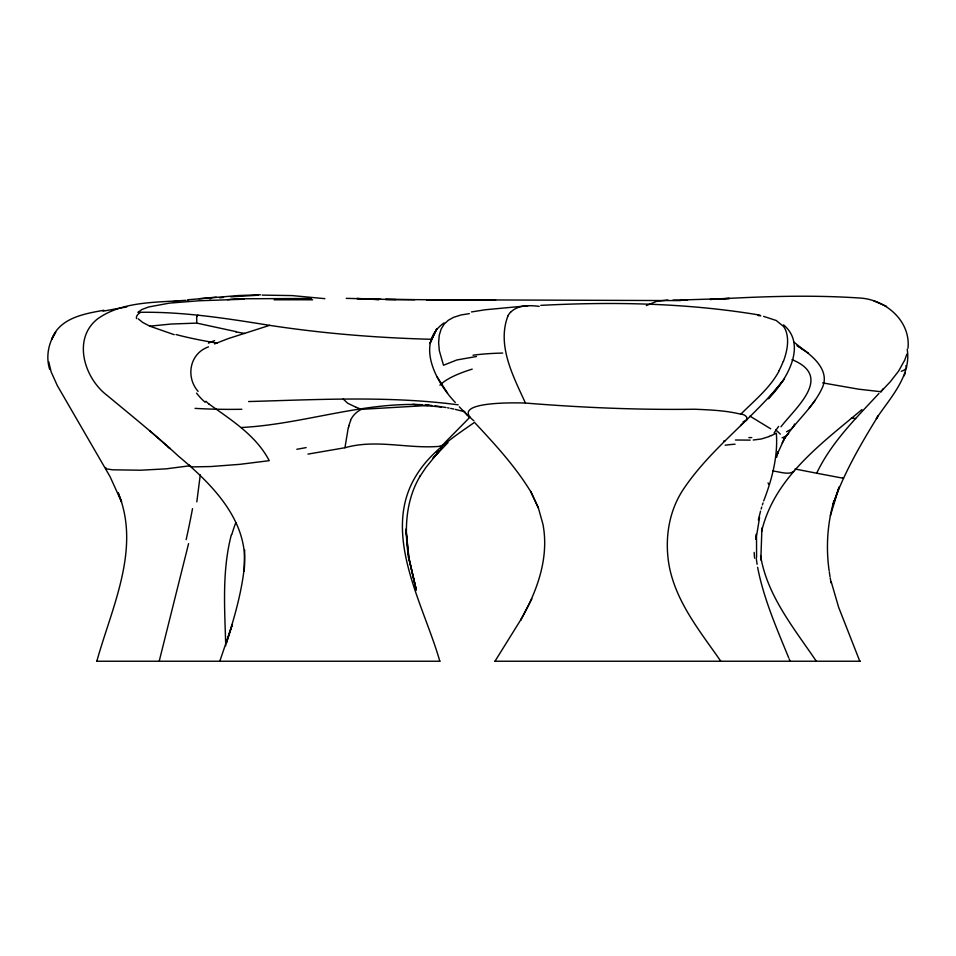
<?xml version="1.0" encoding="UTF-8"?>
<svg xmlns="http://www.w3.org/2000/svg" width="956" height="956" viewBox="0 0 956 956"><rect width="100%" height="100%" fill="white"/><g stroke="black" fill="none" stroke-linecap="round" stroke-linejoin="round"><path stroke-width="1.43" d="M760.821 560.001L761.932 527.975M185.858 300.292C156.282 302.646 122.452 300.961 97.369 319.041C71.975 339.308 84.582 378.684 107.419 395.629C131.366 415.549 155.661 435.064 178.533 456.215C212.961 485.003 250.269 522.287 244.007 571.27L244.055 569.645C241.031 594.835 233.862 619.237 226.273 643.364L232.416 624.149L219.796 661.229M244.007 571.27L244.688 550.094M907.997 348.259C910.865 320.726 885.101 299.001 859.002 297.985C809.421 294.687 759.614 296.515 710.057 299.443L729.464 298.451L681.138 299.993M755.682 539.363L756.065 534.285M200.282 474.845L196.816 501.864M236.371 331.696L196.745 323.104L196.685 316.567M307.963 454.112L344.949 447.731L348.295 427.487M759.566 517.531L756.507 536.256L756.59 557.396M832.545 505.844C827.203 526.971 826.056 549.114 829.127 570.696M758.347 519.98L760.534 511.173M188.583 543.629L159.198 661.229M469.982 417.151L445.221 442.293L442.592 445.269L440.25 450.348L436.318 452.391M776.654 457.362L778.16 451.555L777.156 454.447L785.175 436.976L782.163 442.975M794.496 424.022L793.922 425.671M833.154 503.418L833.811 501.004M231.412 534.559C221.864 570.78 224.72 608.709 225.747 645.742M830.37 515.75L839.141 486.974L832.843 505.33L835.938 496.224M348.773 425.707L350.697 420.401M761.143 509.058L761.765 506.979M96.831 661.229C111.685 607.658 141.309 548.421 118.102 492.687L121.555 501.936L110.059 476.638L57.336 385.638L51.146 371.908L48.732 361.774M762.398 504.923L763.043 502.916M761.562 531.679C774.145 477.486 821.861 443.333 861.93 409.574M763.689 500.932C771.982 479.398 778.1 456.442 776.344 433.164L771.444 435.589M783.406 361.488C786.943 351.665 789.513 340.467 785.724 330.346A19.311 18.033 -58.4 0 0 783.406 326.331L776.176 320.475L763.617 316.376M906.838 354.162L904.806 359.946L898.592 371.119L890.299 381.743L880.882 391.721L858.428 389.152L822.662 382.878M836.022 496.045C846.932 467.831 862.324 441.588 878.194 415.92L876.341 418.573C889.773 398.389 911.594 375.863 907.208 349.275M507.815 316.221C496.762 345.761 513.372 376.509 525.43 403.05C581.726 407.603 638.118 410.04 694.618 409.228C710.069 409.897 725.723 410.471 740.792 414.199C746.242 414.079 750.52 420.449 743.123 421.692M784.518 378.863L768.254 398.772C785.438 381.898 808.143 345.355 783.562 324.885M793.827 425.862L791.054 429.292L786.537 431.765M795.01 469.002L816.675 473.208C831.362 442.329 856.062 418.13 878.982 393.418M531.871 598.862L520.733 619.954C537.164 591.178 549.353 557.778 542.948 524.27L538.359 507.899L530.735 491.515L538.359 507.899M520.733 619.954L521.056 619.333L494.981 661.229M779.307 370.57C770.106 387.969 754.475 400.492 740.792 414.199M783.765 439.856C795.165 421.847 812.54 408.2 821.825 388.781C831.445 370.127 810.915 354.09 797.029 345.582L808.37 353.099M880.882 391.721L883.368 388.578M189.312 464.951L189.443 466.193L192.921 466.898L210.906 466.54L239.837 464.341L269.257 460.673C255.885 435.219 231.495 420.281 209.077 404.077M815.42 400.026L808.872 408.511M780.98 426.758C795.942 407.232 833.524 376.485 792.046 359.659M782.629 381.109C752.3 419.242 711.348 447.85 683.827 488.624C668.435 511.233 664.384 539.817 669.272 566.406C676.31 602.591 700.366 631.773 720.824 661.229M510.516 312.373C517.853 304.737 529.457 305.179 539.16 306.374M448.029 442.556L433.068 458.139L439.007 451.363L425.982 467.376L419.815 476.65L420.258 475.933C405.38 500.609 404.161 530.544 408.774 558.328L405.906 529.086L408.917 557.683L416.23 590.079L408.523 557.037L416.302 589.613M105.602 467.52L106.427 468.882L112.521 469.802L140.568 470.221L166.225 468.834L189.957 465.763M740.53 425.516L747.198 419.218M474.702 422.241C453.646 436.832 431.73 451.375 417.605 473.304C379.365 531.608 423.341 603.152 439.808 661.229M881.181 391.685L880.607 391.47M444.098 322.889C414.522 343.395 436.557 383.069 455.295 402.464M427.272 405.523L428.551 404.83M646.328 305.573L656.629 301.343L667.933 300.005M208.48 346.885C189.611 353.469 185.452 376.903 198.107 391.398M214.526 343.921L228.293 338.579L269.64 325.351C323.283 333.536 377.465 337.886 431.706 339.296M769.269 436.522L761.37 438.971L753.244 440.023M442.592 445.269L441.23 445.723A114.433 60.371 71.1 0 1 438.744 446.404C407.567 448.902 376.067 438.888 344.949 447.731M901.245 371.263C903.814 370.797 908.284 367.917 905.834 365.73M103.045 311.178L126.754 306.924M227.528 299.67L234.889 298.81L311.405 298.475M241.51 427.499C302.251 424.333 361.093 402.058 422.182 404.675M103.846 310.27C84.116 313.783 59.392 317.954 51.612 339.571L55.723 332.138C48.409 342.917 45.709 356.815 49.676 369.375M471.463 311.943L485.301 309.756L528.071 305.729M138.214 318.814L142.659 322.399L149.769 326.151L171.363 324.024L196.745 323.104M723.62 441.098L724.911 440.931M476.494 356.492L456.884 359.958L443.5 365.252L439.33 350.733L438.625 342.702L439.246 335.245L441.194 328.936L444.17 324.096L448.316 320.26L453.526 317.368L460.935 314.99L469.348 313.616M209.627 298.75L210.858 298.631M187.687 299.79L238.486 295.524L260.486 294.771M216.235 297.161L198.932 298.726M219.641 297.782L223.501 297.436M173.012 301.63L178.939 301.164M230.683 296.838L258.156 295.225M429.065 405.416L361.368 409.335L356.194 407.292M540.785 305.37C613.848 301.546 687.734 302.992 759.996 315.133M187.304 300.638L188.499 300.578M735.427 440.011L750.137 440.119M262.183 295.105L292.082 295.583L324.873 298.666M244.389 299.204L199.314 300.758L169.523 303.112L148.754 306.948L141.93 309.505L137.915 312.337C182.19 311.405 226.07 318.336 269.64 325.351M673.012 300.1L687.699 299.849M248.62 401.544C318.444 399.596 388.662 395.676 458.187 404.83M359.456 298.905L366.124 298.989M96.699 661.229L439.939 661.229M494.861 661.229L860.376 661.229M438.469 299.802L385.411 299.443L414.785 299.694M466.158 299.957L453.514 299.814L495.638 300.196L426.46 299.718L680.6 300.602M346.239 298.344L381.062 299.3M367.056 299.013L395.88 299.551M525.43 403.05C519.024 402.799 448.113 400.731 473.806 420.712M365.479 298.822L356.815 298.511L378.851 299.467M370.737 299.18L378.743 299.694M425.384 404.902L431.777 405.487M855.632 418.501L851.39 418.071M412.789 404.304L441.242 407.005M434.956 405.858L446.01 407.507M757.917 315.456L760.797 315.874M816.675 473.208L843.503 478.299L842.75 477.964M447.575 407.794L449.141 408.093M772.759 471.021C779.128 471.547 788.282 475.216 793.361 471.631M450.706 408.403L453.837 409.06M455.391 409.407L464.7 411.749M174.195 334.684L149.769 326.151M355.811 407.148L347.625 403.205L343.18 398.987M873.796 300.877L886.571 306.35M749.958 416.147L770.703 428.79M794.257 342.32L803.59 349.968M168.148 446.93L170.025 448.555L149.59 430.63M467.448 415.215L459.322 406.85M475.287 423.233C495.495 444.863 515.726 466.898 531.118 492.292M463.72 410.96L469.145 417.27M816.316 661.229C794.161 628.439 767.023 595.719 760.546 555.52M437.071 376.784L447.599 393.179M788.664 657.704C776.619 628.212 763.677 598.707 757.606 567.278M789.154 658.875L790.134 661.229M859.791 661.229L838.627 607.251L831.146 581.559M830.226 577.974L831.087 582.897M757.092 564.303L756.28 558.459M829.306 571.903L830.023 576.755M725.174 445.221A90.306 66.657 -14.2 0 1 735.068 444.205M751.775 437.585A54.839 27.963 12.9 0 1 748.859 437.597M771.373 435.458A79.671 66.143 52.6 0 1 769.186 436.354M788.664 433.307A144.965 39.1 35.7 0 1 782.104 437.788M774.097 433.032A105.507 62.236 -22.7 0 1 778.638 426.424M775.746 429.985A208.611 31.357 16.4 0 1 780.263 434.155M768.05 482.923A63.407 16.587 15.6 0 1 768.696 484.334M306.147 447.611A119.894 2.02 -10.2 0 1 296.814 449.284M793.552 471.356A74.174 6.106 11 0 1 793.492 471.655M196.852 316.579A100.488 16.79 4.7 0 1 198 315.122M244.736 333.465A198.478 34.153 2.4 0 1 235.69 331.804M473.017 355.214A249.408 55.735 12.8 0 1 502.689 353.075M507.744 316.149A22.299 16.121 82.7 0 1 510.48 312.301M350.494 420.246A60.778 37.344 45.7 0 1 361.38 409.347M348.57 427.607A122.213 78.81 34.1 0 1 349.012 425.826M439.927 385.208A208.683 43.163 -0.4 0 1 472.204 369.124M192.514 508.652A90.187 8.604 -78 0 1 186.157 539.626M231.794 534.619A71.772 38.706 -71.6 0 1 235.833 522.621M905.069 372.828A113.095 28.668 23.3 0 1 904.101 375.816M136.553 318.611A128.283 21.94 3.9 0 1 140.245 312.588M217.311 343.132A180.469 29.935 3 0 1 176.024 334.54M241.82 409.276A238.14 70.553 -6.5 0 1 195.048 408.367M209.029 404.161A122.129 91.286 -60.4 0 1 205.934 401.257M205.193 402.309A101.922 75.918 -61.8 0 1 196.554 393.107M208.432 343.156A201.25 109.94 -78.4 0 1 214.598 340.623M783.215 361.416A70.923 62.833 -64.5 0 1 779.128 370.474M274.157 299.802A227.982 3.609 -0.9 0 1 312.636 299.814M754.631 558.185A103.188 75.62 60.2 0 1 754.165 552.413M432.721 337.396L429.877 343.551L436.737 328.9L432.721 337.396"/></g></svg>
